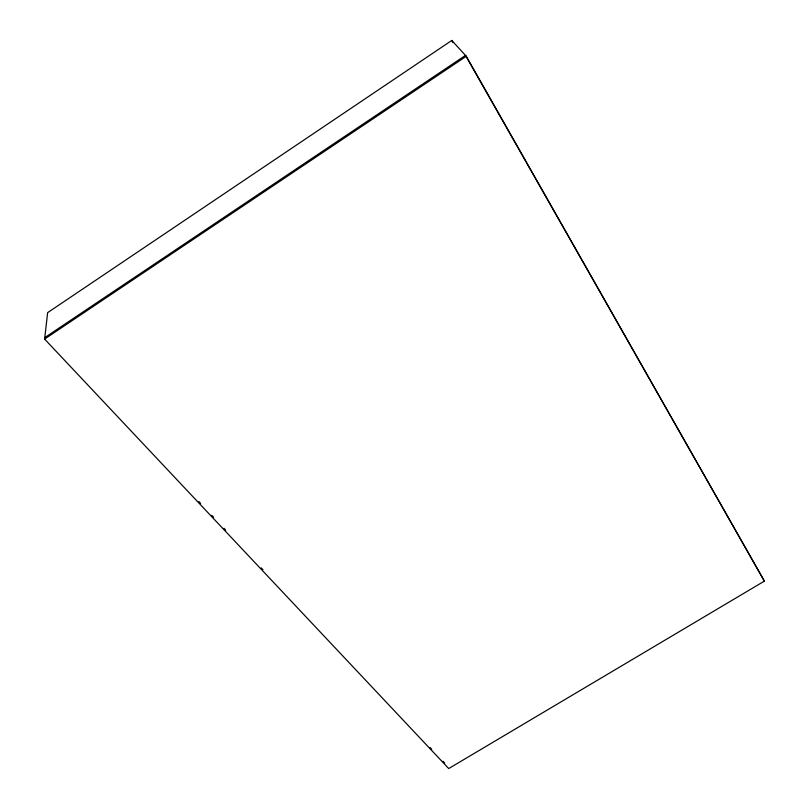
<?xml version="1.0" encoding="UTF-8"?>
<svg xmlns="http://www.w3.org/2000/svg" width="809" height="809" viewBox="0 0 809 809"><rect width="100%" height="100%" fill="white"/><g stroke="black" fill="none" stroke-linecap="round" stroke-linejoin="round"><path stroke-width="1.21" d="M44.616 339.072L47.64 312.638L451.786 40.45L466.277 56.276L764.384 581.115L448.722 768.55L44.616 339.072L466.277 56.276M44.788 337.616L465.478 55.396L764.384 581.115M198.883 501.55L200.612 503.4M211.867 515.373L213.596 517.214M223.982 528.267L225.711 530.107M261.206 567.867L262.935 569.708M430.014 747.465L431.743 749.306M442.998 761.279L444.738 763.12M451.786 40.45L453.03 42.644"/></g></svg>
